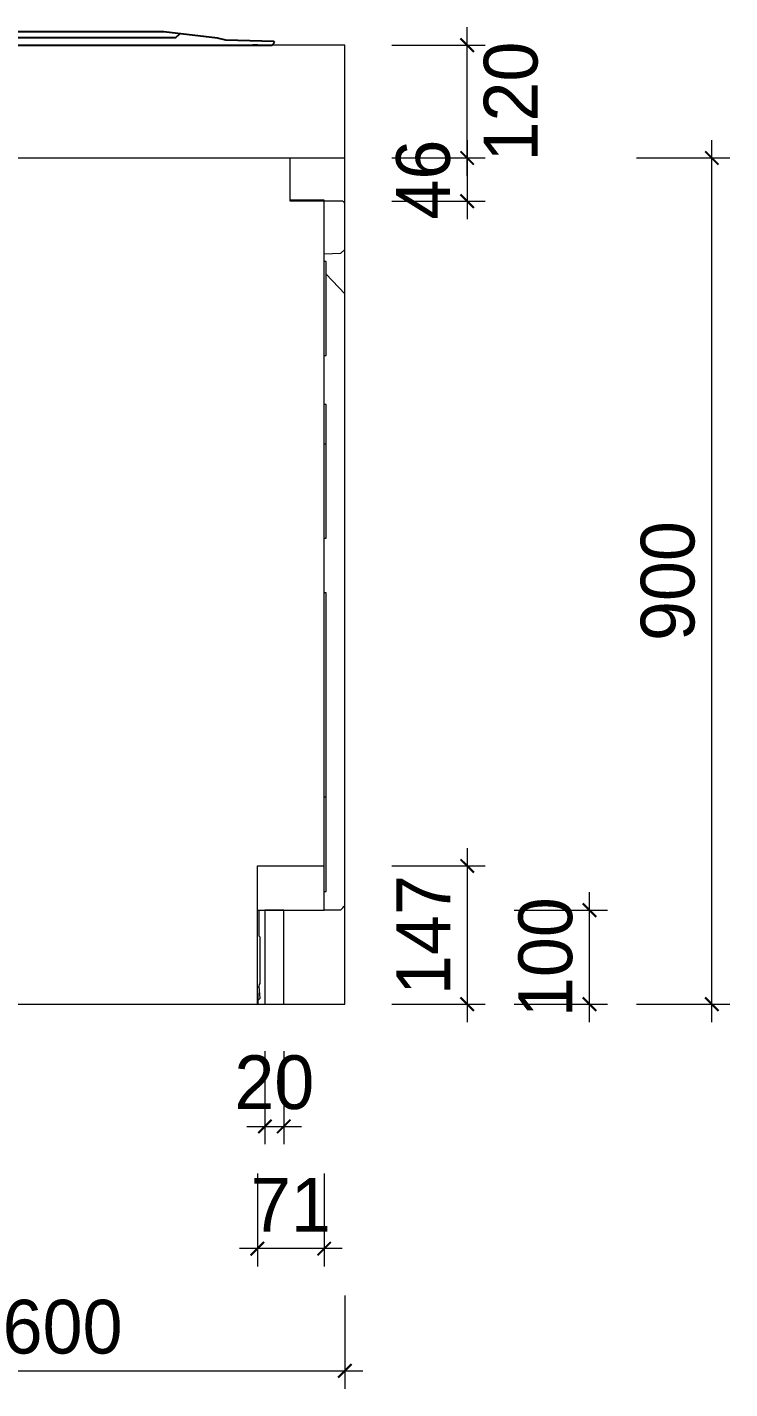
# Model space of a CAD drawing. Header units: millimetres. Extents: x 0 to 28440, y -12508 to -2066.
# Drawn here: x 15787 to 16534, y -9477 to -8029 of the extents above; entities that cross this region are included whole.
import ezdxf

# ---------------------------------------------------------------- set-up
doc = ezdxf.new("R2010")
doc.units = ezdxf.units.MM
for name, color, linetype, lineweight in [('DS-定制五金', 2, 'Continuous', 13), ('DS-定制台面', 4, 'Continuous', 13), ('DS-定制柜体', 4, 'Continuous', 13)]:
    doc.layers.add(name, color=color, linetype=linetype, lineweight=lineweight)
doc.layers.add('SH-尺寸标注', color=32, linetype='Continuous')
doc.styles.get("Standard").update_dxf_attribs({"font": 'GothicA1-Regular.ttf'})
doc.dimstyles.new('D_8_1.4', dxfattribs={"dimtxt": 57.14286, "dimasz": 14.285715, "dimexe": 19.04762, "dimexo": 0, "dimgap": 0, "dimtad": 1, "dimdec": 0, "dimzin": 1, "dimdsep": 46, "dimtxsty": 'Standard', "dimblk": 'ARCHTICK', "dimcen": 0.09, "dimdle": 19.04762, "dimclrd": 32, "dimclre": 32, "dimclrt": 2, "dimadec": 0, "dimazin": 0, "dimtfac": 1, "dimtdec": 4, "dimtix": 1, "dimtmove": 2, "dimatfit": 3, "dimfxl": 80.000002, "dimfxlon": 1, "dimtolj": 1, "dimtzin": 0, "dimlwd": 9, "dimlwe": 9, "dimarcsym": 0})

# ---------------------------------------------------------------- blocks, each defined once
blk = doc.blocks.new('LEGEND_e3f41d8545268fbe67e594de8254ceab_8033f885b88a42619b72a4b390f941b0a975329c-3e81-4790-8fb4-66a5e090ca1a')
at = {"layer": 'DS-定制五金', "color": 0, "linetype": 'Continuous'}
for p, q in [((20.5, 19.9), (20.5, 19.9)), ((20.5, 19.9), (58.5, 19.9)), ((58.5, 19.9), (58.8, 20)), ((58.8, 20), (59, 20.2)), ((59, 20.2), (59, 24.1)), ((59, 20.2), (59, 20.2)), ((59, 20.2), (59, 20.2)), ((59, 20.2), (59.1, 20.2)), ((59.1, 20.2), (59.2, 20.3)), ((59.1, 20.2), (59.1, 20.2)), ((59.1, 20.2), (59.1, 20.2)), ((59.1, 20.2), (59.1, 20.2)), ((59.2, 20.3), (59.2, 20.3)), ((59.2, 20.3), (59.2, 20.3)), ((59.2, 20.3), (59.2, 20.3)), ((59.2, 20.3), (59.2, 20.3)), ((59.2, 20.3), (59.2, 20.3)), ((59.2, 20.3), (59.3, 20.3)), ((59.3, 20.4), (59.3, 24.4)), ((59.3, 20.3), (59.3, 20.4)), ((59.3, 20.4), (59.3, 20.4)), ((59.3, 20.4), (59.3, 20.4))]:
    blk.add_line(p, q, dxfattribs=at)
blk = doc.blocks.new('LEGEND_f865fce9174bc49aee63c6eca271211d_69be490bef1d4efa89b2e78aa80fc023')
at = {"color": 134, "linetype": 'Continuous'}
for p, q in [((176, 29.6), (158, 27.6)), ((204, 33), (176, 29.6)), ((188, 31), (188, 29)), ((188, 29), (190, 27)), ((422, 33), (204, 33)), ((479.1, 26.4), (422, 33)), ((435, 27), (439, 31)), ((21.8, 20.2), (23, 19)), ((23, 19), (537, 19)), ((138, 23.5), (44.1, 23.1)), ((142.1, 25.6), (138, 23.5)), ((158, 27.6), (142.1, 25.6)), ((190, 27), (435, 27)), ((488.1, 24.4), (479.1, 26.4)), ((539, 23), (488.1, 24.4)), ((537, 19), (540, 22)), ((540, 22), (539, 23))]:
    blk.add_line(p, q, dxfattribs=at)
blk = doc.blocks.new('LEGEND_e3f41d8545268fbe67e594de8254ceab_8033f885b88a42619b72a4b390f941b0190fbe42-fe46-4747-93d5-5cdbd4f81557')
at = {"layer": 'DS-定制五金', "color": 0, "linetype": 'Continuous'}
for p, q in [((20.5, 19.9), (20.5, 19.9)), ((20.5, 19.9), (58.5, 19.9)), ((58.5, 19.9), (58.8, 20)), ((58.8, 20), (59, 20.2)), ((59, 20.2), (59, 24.1)), ((59, 20.2), (59, 20.2)), ((59, 20.2), (59, 20.2)), ((59, 20.2), (59.1, 20.2)), ((59.1, 20.2), (59.2, 20.3)), ((59.1, 20.2), (59.1, 20.2)), ((59.1, 20.2), (59.1, 20.2)), ((59.1, 20.2), (59.1, 20.2)), ((59.2, 20.3), (59.2, 20.3)), ((59.2, 20.3), (59.2, 20.3)), ((59.2, 20.3), (59.2, 20.3)), ((59.2, 20.3), (59.2, 20.3)), ((59.2, 20.3), (59.2, 20.3)), ((59.2, 20.3), (59.3, 20.3)), ((59.3, 20.4), (59.3, 24.4)), ((59.3, 20.3), (59.3, 20.4)), ((59.3, 20.4), (59.3, 20.4)), ((59.3, 20.4), (59.3, 20.4))]:
    blk.add_line(p, q, dxfattribs=at)
blk = doc.blocks.new('LEGEND_e3f41d8545268fbe67e594de8254ceab_8033f885b88a42619b72a4b390f941b04909acef-2fe0-4cb5-85a5-d9c91777ff0c')
at = {"layer": 'DS-定制五金', "color": 0, "linetype": 'Continuous'}
for p, q in [((20.5, 19.9), (20.5, 19.9)), ((20.5, 19.9), (58.5, 19.9)), ((58.5, 19.9), (58.8, 20)), ((58.8, 20), (59, 20.2)), ((59, 20.2), (59, 24.1)), ((59, 20.2), (59, 20.2)), ((59, 20.2), (59, 20.2)), ((59, 20.2), (59.1, 20.2)), ((59.1, 20.2), (59.2, 20.3)), ((59.1, 20.2), (59.1, 20.2)), ((59.1, 20.2), (59.1, 20.2)), ((59.1, 20.2), (59.1, 20.2)), ((59.2, 20.3), (59.2, 20.3)), ((59.2, 20.3), (59.2, 20.3)), ((59.2, 20.3), (59.2, 20.3)), ((59.2, 20.3), (59.2, 20.3)), ((59.2, 20.3), (59.2, 20.3)), ((59.2, 20.3), (59.3, 20.3)), ((59.3, 20.4), (59.3, 24.4)), ((59.3, 20.3), (59.3, 20.4)), ((59.3, 20.4), (59.3, 20.4)), ((59.3, 20.4), (59.3, 20.4))]:
    blk.add_line(p, q, dxfattribs=at)
blk = doc.blocks.new('LEGEND_e3f41d8545268fbe67e594de8254ceab_8033f885b88a42619b72a4b390f941b0f8540cfc-a0d3-415d-b63a-ec243598bde9')
at = {"layer": 'DS-定制五金', "color": 0, "linetype": 'Continuous'}
for p, q in [((20.5, 19.9), (20.5, 19.9)), ((20.5, 19.9), (58.5, 19.9)), ((58.5, 19.9), (58.8, 20)), ((58.8, 20), (59, 20.2)), ((59, 20.2), (59, 24.1)), ((59, 20.2), (59, 20.2)), ((59, 20.2), (59, 20.2)), ((59, 20.2), (59.1, 20.2)), ((59.1, 20.2), (59.2, 20.3)), ((59.1, 20.2), (59.1, 20.2)), ((59.1, 20.2), (59.1, 20.2)), ((59.1, 20.2), (59.1, 20.2)), ((59.2, 20.3), (59.2, 20.3)), ((59.2, 20.3), (59.2, 20.3)), ((59.2, 20.3), (59.2, 20.3)), ((59.2, 20.3), (59.2, 20.3)), ((59.2, 20.3), (59.2, 20.3)), ((59.2, 20.3), (59.3, 20.3)), ((59.3, 20.4), (59.3, 24.4)), ((59.3, 20.3), (59.3, 20.4)), ((59.3, 20.4), (59.3, 20.4)), ((59.3, 20.4), (59.3, 20.4))]:
    blk.add_line(p, q, dxfattribs=at)
blk = doc.blocks.new('LEGEND_e3f41d8545268fbe67e594de8254ceab_8033f885b88a42619b72a4b390f941b048b40ecc-d32f-4883-bc4d-00da9349c525')
at = {"layer": 'DS-定制五金', "color": 0, "linetype": 'Continuous'}
for p, q in [((20.5, 19.9), (20.5, 19.9)), ((20.5, 19.9), (58.5, 19.9)), ((58.5, 19.9), (58.8, 20)), ((58.8, 20), (59, 20.2)), ((59, 20.2), (59, 24.1)), ((59, 20.2), (59, 20.2)), ((59, 20.2), (59, 20.2)), ((59, 20.2), (59.1, 20.2)), ((59.1, 20.2), (59.2, 20.3)), ((59.1, 20.2), (59.1, 20.2)), ((59.1, 20.2), (59.1, 20.2)), ((59.1, 20.2), (59.1, 20.2)), ((59.2, 20.3), (59.2, 20.3)), ((59.2, 20.3), (59.2, 20.3)), ((59.2, 20.3), (59.2, 20.3)), ((59.2, 20.3), (59.2, 20.3)), ((59.2, 20.3), (59.2, 20.3)), ((59.2, 20.3), (59.3, 20.3)), ((59.3, 20.4), (59.3, 24.4)), ((59.3, 20.3), (59.3, 20.4)), ((59.3, 20.4), (59.3, 20.4)), ((59.3, 20.4), (59.3, 20.4))]:
    blk.add_line(p, q, dxfattribs=at)
blk = doc.blocks.new('LEGEND_e3f41d8545268fbe67e594de8254ceab_8033f885b88a42619b72a4b390f941b0312e6dc1-07b3-49ad-ac0b-06447a61685c')
at = {"layer": 'DS-定制五金', "color": 0, "linetype": 'Continuous'}
for p, q in [((20.5, 19.9), (20.5, 19.9)), ((20.5, 19.9), (58.5, 19.9)), ((58.5, 19.9), (58.8, 20)), ((58.8, 20), (59, 20.2)), ((59, 20.2), (59, 24.1)), ((59, 20.2), (59, 20.2)), ((59, 20.2), (59, 20.2)), ((59, 20.2), (59.1, 20.2)), ((59.1, 20.2), (59.2, 20.3)), ((59.1, 20.2), (59.1, 20.2)), ((59.1, 20.2), (59.1, 20.2)), ((59.1, 20.2), (59.1, 20.2)), ((59.2, 20.3), (59.2, 20.3)), ((59.2, 20.3), (59.2, 20.3)), ((59.2, 20.3), (59.2, 20.3)), ((59.2, 20.3), (59.2, 20.3)), ((59.2, 20.3), (59.2, 20.3)), ((59.2, 20.3), (59.3, 20.3)), ((59.3, 20.4), (59.3, 24.4)), ((59.3, 20.3), (59.3, 20.4)), ((59.3, 20.4), (59.3, 20.4)), ((59.3, 20.4), (59.3, 20.4))]:
    blk.add_line(p, q, dxfattribs=at)
blk = doc.blocks.new('LEGEND_a65936df9fc09cfca3a8b0d13efeb185_bb1162704b924ac48bdaff6d9df06d3d')
at = {"layer": 'DS-定制五金', "color": 134, "linetype": 'Continuous'}
for p, q in [((584.4, 839.5), (529.1, 839.5)), ((586.6, 837.3), (584.4, 839.5)), ((586.6, 790), (586.6, 837.3)), ((564.7, 785.6), (582.2, 786.2)), ((582.2, 786.2), (586.6, 790)), ((586.6, 744.8), (566.7, 764.9)), ((586.6, 118.4), (586.6, 744.8)), ((496.2, 87.2), (496.2, 113.7)), ((564.7, 114.1), (582.3, 114.1)), ((582.3, 114.1), (584.4, 116.2)), ((584.4, 116.2), (585.5, 117.3)), ((585.5, 117.3), (586.6, 118.4)), ((497.2, 86.1), (496.2, 87.2)), ((497.2, 38.7), (497.2, 86.1)), ((494.4, 34.9), (496.2, 35.5)), ((496.2, 35.5), (496.5, 37.6)), ((497.2, 23.7), (496.2, 35.5)), ((496.5, 37.6), (497.2, 38.7)), ((494.4, 20.8), (495.1, 21.5)), ((495.1, 21.5), (497.2, 23.7))]:
    blk.add_line(p, q, dxfattribs=at)
blk = doc.blocks.new('LEGEND_e3f41d8545268fbe67e594de8254ceab_8033f885b88a42619b72a4b390f941b043883316-f38f-4497-9f03-38a7f210be40')
at = {"layer": 'DS-定制五金', "color": 0, "linetype": 'Continuous'}
for p, q in [((58.9, 31.6), (58.3, 31.8)), ((59, 31.6), (58.9, 31.6)), ((58.9, 31.6), (58.9, 31.6)), ((58.9, 31.6), (58.9, 31.6)), ((58.9, 31.6), (58.9, 31.6)), ((58.9, 31.6), (58.9, 31.6)), ((59.1, 31.7), (59, 31.7)), ((59, 31.7), (59, 31.7)), ((59, 31.7), (59, 31.7)), ((59, 31.7), (59, 31.7)), ((59, 31.7), (59, 31.7)), ((59, 31.7), (59, 31.6)), ((59, 31.6), (59, 31.6)), ((59, 31.6), (59, 31.6)), ((59.1, 31.6), (59.1, 31.7)), ((59.1, 31.7), (59.1, 31.7)), ((59.1, 31.7), (59.1, 31.7)), ((59.1, 31.7), (59.1, 31.7)), ((59.1, 31.7), (59.1, 31.7)), ((59.1, 31.7), (59.1, 31.7)), ((59.2, 31.6), (59.1, 31.6)), ((59.3, 31.6), (59.2, 31.6)), ((59.2, 31.6), (59.2, 31.6)), ((59.2, 31.6), (59.2, 31.6)), ((59.2, 31.6), (59.2, 31.6)), ((59.2, 31.6), (59.2, 31.6)), ((59.2, 31.6), (59.2, 31.6)), ((59.2, 31.6), (59.2, 31.6)), ((59.2, 31.6), (59.2, 31.6)), ((59.2, 31.6), (59.2, 31.6)), ((59.3, 31.5), (59.3, 31.6)), ((59.3, 31.6), (59.3, 31.6)), ((59.3, 31.6), (59.3, 31.6)), ((59.3, 20.4), (59.3, 31.5)), ((59.3, 31.5), (59.3, 31.5)), ((59.3, 31.5), (59.3, 31.5)), ((59.3, 31.5), (59.3, 31.5)), ((59.3, 31.5), (59.3, 31.5)), ((20.5, 19.9), (20.5, 19.9)), ((20.5, 19.9), (58.5, 19.9)), ((58.5, 19.9), (58.8, 20)), ((58.8, 20), (59, 20.2)), ((59, 20.2), (59, 20.2)), ((59, 20.2), (59, 20.2)), ((59, 20.2), (59.1, 20.2)), ((59.1, 20.2), (59.2, 20.3)), ((59.1, 20.2), (59.1, 20.2)), ((59.1, 20.2), (59.1, 20.2)), ((59.1, 20.2), (59.1, 20.2)), ((59.2, 20.3), (59.2, 20.3)), ((59.2, 20.3), (59.2, 20.3)), ((59.2, 20.3), (59.2, 20.3)), ((59.2, 20.3), (59.2, 20.3)), ((59.2, 20.3), (59.2, 20.3)), ((59.2, 20.3), (59.3, 20.3)), ((59.3, 20.3), (59.3, 20.4)), ((59.3, 20.4), (59.3, 20.4)), ((59.3, 20.4), (59.3, 20.4))]:
    blk.add_line(p, q, dxfattribs=at)
at = {"layer": 'DS-定制五金', "color": 0, "linetype": 'Continuous', "flags": 128}
blk.add_lwpolyline([(59, 20.2), (58.9, 31.6)], dxfattribs=at)
blk = doc.blocks.new('LEGEND_e3f41d8545268fbe67e594de8254ceab_8033f885b88a42619b72a4b390f941b04ac6e4fa-3bc0-4f4a-bf24-23dd59eedfe1')
at = {"layer": 'DS-定制五金', "color": 0, "linetype": 'Continuous'}
for p, q in [((58.9, 31.6), (58.3, 31.8)), ((59, 31.6), (58.9, 31.6)), ((58.9, 31.6), (58.9, 31.6)), ((58.9, 31.6), (58.9, 31.6)), ((58.9, 31.6), (58.9, 31.6)), ((58.9, 31.6), (58.9, 31.6)), ((59.1, 31.7), (59, 31.7)), ((59, 31.7), (59, 31.7)), ((59, 31.7), (59, 31.7)), ((59, 31.7), (59, 31.7)), ((59, 31.7), (59, 31.7)), ((59, 31.7), (59, 31.6)), ((59, 31.6), (59, 31.6)), ((59, 31.6), (59, 31.6)), ((59.1, 31.6), (59.1, 31.7)), ((59.1, 31.7), (59.1, 31.7)), ((59.1, 31.7), (59.1, 31.7)), ((59.1, 31.7), (59.1, 31.7)), ((59.1, 31.7), (59.1, 31.7)), ((59.1, 31.7), (59.1, 31.7)), ((59.2, 31.6), (59.1, 31.6)), ((59.3, 31.6), (59.2, 31.6)), ((59.2, 31.6), (59.2, 31.6)), ((59.2, 31.6), (59.2, 31.6)), ((59.2, 31.6), (59.2, 31.6)), ((59.2, 31.6), (59.2, 31.6)), ((59.2, 31.6), (59.2, 31.6)), ((59.2, 31.6), (59.2, 31.6)), ((59.2, 31.6), (59.2, 31.6)), ((59.2, 31.6), (59.2, 31.6)), ((59.3, 31.5), (59.3, 31.6)), ((59.3, 31.6), (59.3, 31.6)), ((59.3, 31.6), (59.3, 31.6)), ((59.3, 20.4), (59.3, 31.5)), ((59.3, 31.5), (59.3, 31.5)), ((59.3, 31.5), (59.3, 31.5)), ((59.3, 31.5), (59.3, 31.5)), ((59.3, 31.5), (59.3, 31.5)), ((20.5, 19.9), (20.5, 19.9)), ((20.5, 19.9), (58.5, 19.9)), ((58.5, 19.9), (58.8, 20)), ((58.8, 20), (59, 20.2)), ((59, 20.2), (59, 20.2)), ((59, 20.2), (59, 20.2)), ((59, 20.2), (59.1, 20.2)), ((59.1, 20.2), (59.2, 20.3)), ((59.1, 20.2), (59.1, 20.2)), ((59.1, 20.2), (59.1, 20.2)), ((59.1, 20.2), (59.1, 20.2)), ((59.2, 20.3), (59.2, 20.3)), ((59.2, 20.3), (59.2, 20.3)), ((59.2, 20.3), (59.2, 20.3)), ((59.2, 20.3), (59.2, 20.3)), ((59.2, 20.3), (59.2, 20.3)), ((59.2, 20.3), (59.3, 20.3)), ((59.3, 20.3), (59.3, 20.4)), ((59.3, 20.4), (59.3, 20.4)), ((59.3, 20.4), (59.3, 20.4))]:
    blk.add_line(p, q, dxfattribs=at)
at = {"layer": 'DS-定制五金', "color": 0, "linetype": 'Continuous', "flags": 128}
blk.add_lwpolyline([(59, 20.2), (58.9, 31.6)], dxfattribs=at)
blk = doc.blocks.new('LEGEND_1d08421c957aac6ce51c42b70794e4b7_d911525638ac4daabc010fd9abcb81ca')
at = {"layer": 'DS-定制五金', "color": 134, "linetype": 'Continuous'}
for p, q in [((20, 228), (34.7, 226.8)), ((470.3, 226.8), (485, 228)), ((41.4, 107.4), (41.4, 107.4)), ((464.6, 107.4), (464.6, 107.4))]:
    blk.add_line(p, q, dxfattribs=at)
blk = doc.blocks.new('_ArchTick')
at = {"color": 0, "linetype": 'ByBlock', "const_width": 0.15}
blk.add_lwpolyline([(-0.5, -0.5), (0.5, 0.5)], dxfattribs=at)
blk = doc.blocks.new('*D201')
at = {"layer": 'Defpoints', "color": 0}
for p in [(15524.8, -9377.6), (16124.8, -9377.6), (16124.8, -9457.6)]:
    blk.add_point(p, dxfattribs=at)
at = {"layer": 'SH-尺寸标注', "color": 32, "linetype": 'Continuous', "lineweight": 9}
for p, q in [((15524.8, -9377.6), (15524.8, -9476.6)), ((16124.8, -9377.6), (16124.8, -9476.6)), ((15505.7, -9457.6), (16143.8, -9457.6))]:
    blk.add_line(p, q, dxfattribs=at)
at = {"layer": 'SH-尺寸标注', "color": 32, "lineweight": 9, "xscale": 14.28571493455343, "yscale": 14.28571493455343, "zscale": 14.28571493455343, "rotation": 180}
blk.add_blockref('_ArchTick', (15524.8, -9457.6), dxfattribs=at)
at = {"layer": 'SH-尺寸标注', "color": 32, "lineweight": 9, "xscale": 14.28571493455343, "yscale": 14.28571493455343, "zscale": 14.28571493455343}
blk.add_blockref('_ArchTick', (16124.8, -9457.6), dxfattribs=at)
at = {"layer": 'SH-尺寸标注', "color": 2, "insert": (15824.8, -9411), "char_height": 57.14, "attachment_point": 5}
blk.add_mtext('\\A1;600', dxfattribs=at)
blk = doc.blocks.new('*D200')
at = {"layer": 'Defpoints', "color": 0}
for p in [(16434.8, -8167.6), (16514.8, -8167.6), (16434.8, -9067.6)]:
    blk.add_point(p, dxfattribs=at)
at = {"layer": 'SH-尺寸标注', "color": 32, "linetype": 'Continuous', "lineweight": 9}
for p, q in [((16514.8, -9086.6), (16514.8, -8148.6)), ((16434.8, -8167.6), (16533.8, -8167.6)), ((16434.8, -9067.6), (16533.8, -9067.6))]:
    blk.add_line(p, q, dxfattribs=at)
at = {"layer": 'SH-尺寸标注', "color": 32, "lineweight": 9, "xscale": 14.28571493455343, "yscale": 14.28571493455343, "zscale": 14.28571493455343}
for p, rotation in [((16514.8, -8167.6), 90), ((16514.8, -9067.6), 270)]:
    blk.add_blockref('_ArchTick', p, dxfattribs=dict(at, rotation=rotation))
at = {"layer": 'SH-尺寸标注', "color": 2, "insert": (16468.2, -8617.6), "char_height": 57.14, "attachment_point": 5, "rotation": 90}
blk.add_mtext('\\A1;900', dxfattribs=at)
blk = doc.blocks.new('*D199')
at = {"layer": 'Defpoints', "color": 0}
for p in [(16174.8, -8167.6), (16174.8, -8213.6), (16254.8, -8213.6)]:
    blk.add_point(p, dxfattribs=at)
at = {"layer": 'SH-尺寸标注', "color": 32, "linetype": 'Continuous', "lineweight": 9}
for p, q in [((16254.8, -8148.6), (16254.8, -8232.6)), ((16174.8, -8167.6), (16273.8, -8167.6)), ((16174.8, -8213.6), (16273.8, -8213.6))]:
    blk.add_line(p, q, dxfattribs=at)
at = {"layer": 'SH-尺寸标注', "color": 32, "lineweight": 9, "xscale": 14.28571493455343, "yscale": 14.28571493455343, "zscale": 14.28571493455343}
for p, rotation in [((16254.8, -8167.6), 90), ((16254.8, -8213.6), 270)]:
    blk.add_blockref('_ArchTick', p, dxfattribs=dict(at, rotation=rotation))
at = {"layer": 'SH-尺寸标注', "color": 2, "insert": (16208.2, -8190.6), "char_height": 57.14, "attachment_point": 5, "rotation": 90}
blk.add_mtext('\\A1;46', dxfattribs=at)
blk = doc.blocks.new('*D198')
at = {"layer": 'Defpoints', "color": 0}
for p in [(16174.8, -8920.6), (16174.8, -9067.6), (16254.8, -9067.6)]:
    blk.add_point(p, dxfattribs=at)
at = {"layer": 'SH-尺寸标注', "color": 32, "linetype": 'Continuous', "lineweight": 9}
for p, q in [((16254.8, -8901.6), (16254.8, -9086.6)), ((16174.8, -8920.6), (16273.8, -8920.6)), ((16174.8, -9067.6), (16273.8, -9067.6))]:
    blk.add_line(p, q, dxfattribs=at)
at = {"layer": 'SH-尺寸标注', "color": 32, "lineweight": 9, "xscale": 14.28571493455343, "yscale": 14.28571493455343, "zscale": 14.28571493455343}
for p, rotation in [((16254.8, -8920.6), 90), ((16254.8, -9067.6), 270)]:
    blk.add_blockref('_ArchTick', p, dxfattribs=dict(at, rotation=rotation))
at = {"layer": 'SH-尺寸标注', "color": 2, "insert": (16208.2, -8994.1), "char_height": 57.14, "attachment_point": 5, "rotation": 90}
blk.add_mtext('\\A1;147', dxfattribs=at)
blk = doc.blocks.new('*D197')
at = {"layer": 'Defpoints', "color": 0}
for p in [(16031.8, -9247.6), (16102.8, -9247.6), (16031.8, -9327.6)]:
    blk.add_point(p, dxfattribs=at)
at = {"layer": 'SH-尺寸标注', "color": 32, "linetype": 'Continuous', "lineweight": 9}
for p, q in [((16031.8, -9247.6), (16031.8, -9346.6)), ((16102.8, -9247.6), (16102.8, -9346.6)), ((16121.8, -9327.6), (16012.7, -9327.6))]:
    blk.add_line(p, q, dxfattribs=at)
at = {"layer": 'SH-尺寸标注', "color": 32, "lineweight": 9, "xscale": 14.28571493455343, "yscale": 14.28571493455343, "zscale": 14.28571493455343, "rotation": 180}
blk.add_blockref('_ArchTick', (16031.8, -9327.6), dxfattribs=at)
at = {"layer": 'SH-尺寸标注', "color": 32, "lineweight": 9, "xscale": 14.28571493455343, "yscale": 14.28571493455343, "zscale": 14.28571493455343}
blk.add_blockref('_ArchTick', (16102.8, -9327.6), dxfattribs=at)
at = {"layer": 'SH-尺寸标注', "color": 2, "insert": (16067.3, -9281), "char_height": 57.14, "attachment_point": 5}
blk.add_mtext('\\A1;71', dxfattribs=at)
blk = doc.blocks.new('*D193')
at = {"layer": 'Defpoints', "color": 0}
for p in [(16174.8, -8047.6), (16254.8, -8047.6), (16174.8, -8167.6)]:
    blk.add_point(p, dxfattribs=at)
at = {"layer": 'SH-尺寸标注', "color": 32, "linetype": 'Continuous', "lineweight": 9}
for p, q in [((16254.8, -8186.6), (16254.8, -8028.6)), ((16174.8, -8047.6), (16273.8, -8047.6)), ((16174.8, -8167.6), (16273.8, -8167.6))]:
    blk.add_line(p, q, dxfattribs=at)
at = {"layer": 'SH-尺寸标注', "color": 32, "lineweight": 9, "xscale": 14.28571493455343, "yscale": 14.28571493455343, "zscale": 14.28571493455343}
for p, rotation in [((16254.8, -8047.6), 90), ((16254.8, -8167.6), 270)]:
    blk.add_blockref('_ArchTick', p, dxfattribs=dict(at, rotation=rotation))
at = {"layer": 'SH-尺寸标注', "color": 2, "insert": (16301.4, -8107.6), "char_height": 57.14, "attachment_point": 5, "rotation": 90}
blk.add_mtext('\\A1;120', dxfattribs=at)
blk = doc.blocks.new('*D192')
at = {"layer": 'Defpoints', "color": 0}
for p in [(16039.8, -9117.6), (16059.8, -9117.6), (16059.8, -9197.6)]:
    blk.add_point(p, dxfattribs=at)
at = {"layer": 'SH-尺寸标注', "color": 32, "linetype": 'Continuous', "lineweight": 9}
for p, q in [((16039.8, -9117.6), (16039.8, -9216.6)), ((16059.8, -9117.6), (16059.8, -9216.6)), ((16020.7, -9197.6), (16078.8, -9197.6))]:
    blk.add_line(p, q, dxfattribs=at)
at = {"layer": 'SH-尺寸标注', "color": 32, "lineweight": 9, "xscale": 14.28571493455343, "yscale": 14.28571493455343, "zscale": 14.28571493455343, "rotation": 180}
blk.add_blockref('_ArchTick', (16039.8, -9197.6), dxfattribs=at)
at = {"layer": 'SH-尺寸标注', "color": 32, "lineweight": 9, "xscale": 14.28571493455343, "yscale": 14.28571493455343, "zscale": 14.28571493455343}
blk.add_blockref('_ArchTick', (16059.8, -9197.6), dxfattribs=at)
at = {"layer": 'SH-尺寸标注', "color": 2, "insert": (16049.8, -9151), "char_height": 57.14, "attachment_point": 5}
blk.add_mtext('\\A1;20', dxfattribs=at)
blk = doc.blocks.new('*D191')
at = {"layer": 'Defpoints', "color": 0}
for p in [(16304.8, -8967.6), (16384.8, -8967.6), (16304.8, -9067.6)]:
    blk.add_point(p, dxfattribs=at)
at = {"layer": 'SH-尺寸标注', "color": 32, "linetype": 'Continuous', "lineweight": 9}
for p, q in [((16384.8, -9086.6), (16384.8, -8948.6)), ((16304.8, -8967.6), (16403.8, -8967.6)), ((16304.8, -9067.6), (16403.8, -9067.6))]:
    blk.add_line(p, q, dxfattribs=at)
at = {"layer": 'SH-尺寸标注', "color": 32, "lineweight": 9, "xscale": 14.28571493455343, "yscale": 14.28571493455343, "zscale": 14.28571493455343}
for p, rotation in [((16384.8, -8967.6), 90), ((16384.8, -9067.6), 270)]:
    blk.add_blockref('_ArchTick', p, dxfattribs=dict(at, rotation=rotation))
at = {"layer": 'SH-尺寸标注', "color": 2, "insert": (16338.2, -9017.6), "char_height": 57.14, "attachment_point": 5, "rotation": 90}
blk.add_mtext('\\A1;100', dxfattribs=at)

msp = doc.modelspace()

# ---------------------------------------------------------------- linework, layer by layer
at = {"layer": 'DS-定制台面', "color": 255, "linetype": 'Continuous'}
for p, q in [((16124.8, -8047.6), (15024.8, -8047.6)), ((15989.8, -8047.6), (15989.8, -8047.6)), ((16005.1, -8047.6), (16005.1, -8047.6)), ((16018.1, -8047.6), (16018.1, -8047.6)), ((16026.7, -8047.6), (16026.7, -8047.6)), ((16029.8, -8047.6), (16029.8, -8047.6)), ((16065.6, -8047.6), (16065.6, -8047.6)), ((16066.6, -8047.6), (16066.6, -8047.6)), ((16124.8, -8167.6), (16124.8, -8047.6)), ((15024.8, -8167.6), (16124.8, -8167.6)), ((15989.8, -8167.6), (15989.8, -8167.6)), ((16005.1, -8167.6), (16005.1, -8167.6)), ((16018.1, -8167.6), (16018.1, -8167.6)), ((16026.7, -8167.6), (16026.7, -8167.6)), ((16029.8, -8167.6), (16029.8, -8167.6)), ((16065.6, -8167.6), (16065.6, -8167.6)), ((16066.6, -8167.6), (16066.6, -8167.6)), ((16059.8, -8967.6), (16039.8, -8967.6)), ((16039.8, -8967.6), (16039.8, -9067.6)), ((16059.8, -9067.6), (16059.8, -8967.6)), ((16039.8, -9067.6), (16059.8, -9067.6))]:
    msp.add_line(p, q, dxfattribs=at)
at = {"layer": 'DS-定制柜体', "color": 255, "linetype": 'Continuous'}
for p, q in [((16066.8, -8213.6), (16066.8, -8167.6)), ((16124.8, -9067.6), (16124.8, -8167.6)), ((16102.8, -8212.6), (16066.8, -8212.6)), ((16102.8, -8213.6), (16066.8, -8213.6)), ((16102.8, -8277.6), (16102.8, -8212.6)), ((16102.8, -8920.6), (16102.8, -8213.6)), ((16104.8, -8277.6), (16102.8, -8277.6)), ((16104.8, -8377.6), (16104.8, -8277.6)), ((16102.8, -8967.6), (16102.8, -8377.6)), ((16102.8, -8377.6), (16104.8, -8377.6)), ((16104.8, -8429.9), (16102.8, -8429.9)), ((16104.8, -8549.6), (16104.8, -8429.9)), ((16104.8, -8472.1), (16102.8, -8472.1)), ((16104.8, -8572.1), (16104.8, -8472.1)), ((16102.8, -8572.1), (16104.8, -8572.1)), ((16104.8, -8630.1), (16102.8, -8630.1)), ((16104.8, -8947.6), (16104.8, -8630.1)), ((16104.8, -8847.6), (16102.8, -8847.6)), ((16104.8, -8947.6), (16104.8, -8847.6)), ((16031.8, -9067.6), (16031.8, -8920.6)), ((16031.8, -8920.6), (16102.8, -8920.6)), ((16102.8, -8947.6), (16104.8, -8947.6)), ((16102.8, -8952.6), (16102.8, -8952.6)), ((16031.8, -8967.6), (16102.8, -8967.6)), ((15064.8, -9067.6), (16124.8, -9067.6)), ((15524.8, -9067.6), (16031.8, -9067.6))]:
    msp.add_line(p, q, dxfattribs=at)

# ---------------------------------------------------------------- block references
at = {"color": 7, "xscale": 1.001926782273603}
msp.add_blockref('LEGEND_f865fce9174bc49aee63c6eca271211d_69be490bef1d4efa89b2e78aa80fc023', (15509.4, -8066.6), dxfattribs=at)
at = {"layer": 'DS-定制五金', "color": 7}
for name, p, xscale, yscale in [('LEGEND_1d08421c957aac6ce51c42b70794e4b7_d911525638ac4daabc010fd9abcb81ca', (15547.8, -8275.5), 0.9978494623655914, 1.004807692307692), ('LEGEND_a65936df9fc09cfca3a8b0d13efeb185_bb1162704b924ac48bdaff6d9df06d3d', (15533.1, -9085.7), 1.008793761407002, 1.038894528427849), ('LEGEND_e3f41d8545268fbe67e594de8254ceab_8033f885b88a42619b72a4b390f941b043883316-f38f-4497-9f03-38a7f210be40', (15972.6, -9087.5), 1.015228426395939, 0.9999999389648474), ('LEGEND_e3f41d8545268fbe67e594de8254ceab_8033f885b88a42619b72a4b390f941b04ac6e4fa-3bc0-4f4a-bf24-23dd59eedfe1', (15972.6, -9087.5), 1.015228426395939, 0.9999999389648474), ('LEGEND_e3f41d8545268fbe67e594de8254ceab_8033f885b88a42619b72a4b390f941b0a975329c-3e81-4790-8fb4-66a5e090ca1a', (15972.6, -9087.5), 1.015228426395939, 0.9999999389648474), ('LEGEND_e3f41d8545268fbe67e594de8254ceab_8033f885b88a42619b72a4b390f941b0190fbe42-fe46-4747-93d5-5cdbd4f81557', (15972.6, -9087.5), 1.015228426395939, 0.9999999389648474), ('LEGEND_e3f41d8545268fbe67e594de8254ceab_8033f885b88a42619b72a4b390f941b04909acef-2fe0-4cb5-85a5-d9c91777ff0c', (15972.6, -9087.5), 1.015228426395939, 0.9999999389648474), ('LEGEND_e3f41d8545268fbe67e594de8254ceab_8033f885b88a42619b72a4b390f941b0f8540cfc-a0d3-415d-b63a-ec243598bde9', (15972.6, -9087.5), 1.015228426395939, 0.9999999389648474), ('LEGEND_e3f41d8545268fbe67e594de8254ceab_8033f885b88a42619b72a4b390f941b048b40ecc-d32f-4883-bc4d-00da9349c525', (15972.6, -9087.5), 1.015228426395939, 0.9999999389648474), ('LEGEND_e3f41d8545268fbe67e594de8254ceab_8033f885b88a42619b72a4b390f941b0312e6dc1-07b3-49ad-ac0b-06447a61685c', (15972.6, -9087.5), 1.015228426395939, 0.9999999389648474)]:
    msp.add_blockref(name, p, dxfattribs=dict(at, xscale=xscale, yscale=yscale))

# ---------------------------------------------------------------- dimensions: what is measured, and where the dimension line sits
at = {"layer": 'SH-尺寸标注', "color": 32, "linetype": 'Continuous'}
for base, p1, p2, angle, picture, middle in [((16254.8, -8047.6), (16174.8, -8167.6), (16174.8, -8047.6), 90, '*D193', (16301.4, -8107.6)), ((16254.8, -8213.6), (16174.8, -8167.6), (16174.8, -8213.6), 270, '*D199', (16208.2, -8190.6)), ((16514.8, -8167.6), (16434.8, -9067.6), (16434.8, -8167.6), 90, '*D200', (16468.2, -8617.6)), ((16254.8, -9067.6), (16174.8, -8920.6), (16174.8, -9067.6), 270, '*D198', (16208.2, -8994.1)), ((16384.8, -8967.6), (16304.8, -9067.6), (16304.8, -8967.6), 90, '*D191', (16338.2, -9017.6))]:
    dim = msp.add_linear_dim(base=base, p1=p1, p2=p2, angle=angle, dimstyle='D_8_1.4', override={"dimscale": 1, "dimclrt": 2}, dxfattribs=at)
    dim.commit()
    dim.dimension.update_dxf_attribs({"geometry": picture, "text_midpoint": middle, "dimtype": 160})
for base, p1, p2, picture, middle in [((16059.8, -9197.6), (16039.8, -9117.6), (16059.8, -9117.6), '*D192', (16049.8, -9151)), ((16031.8, -9327.6), (16102.8, -9247.6), (16031.8, -9247.6), '*D197', (16067.3, -9281)), ((16124.8, -9457.6), (15524.8, -9377.6), (16124.8, -9377.6), '*D201', (15824.8, -9411))]:
    dim = msp.add_linear_dim(base=base, p1=p1, p2=p2, dimstyle='D_8_1.4', override={"dimscale": 1, "dimclrt": 2}, dxfattribs=at)
    dim.commit()
    dim.dimension.update_dxf_attribs({"geometry": picture, "text_midpoint": middle, "dimtype": 160})

doc.saveas('drawing.dxf')
